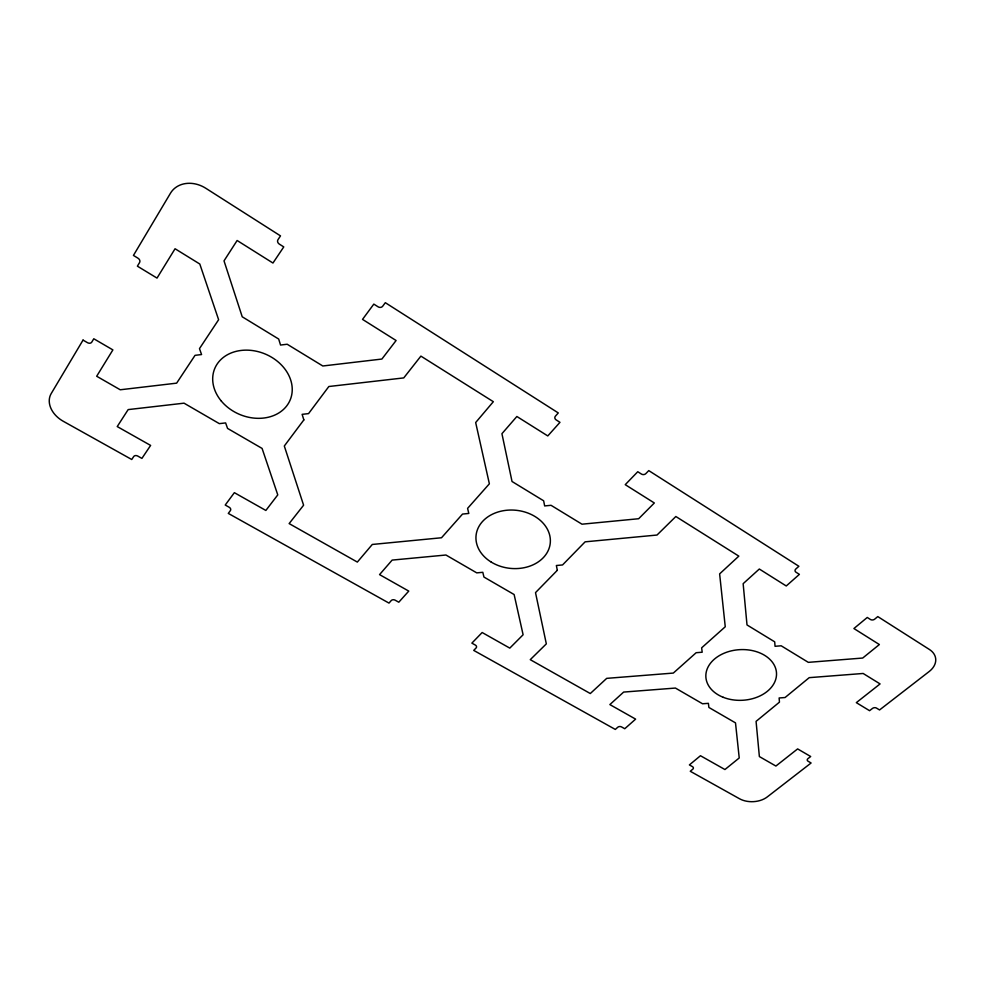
<?xml version="1.0" encoding="UTF-8"?>
<svg xmlns="http://www.w3.org/2000/svg" width="985" height="985" viewBox="0 0 985 985"><rect width="100%" height="100%" fill="white"/><g stroke="black" fill="none" stroke-linecap="round" stroke-linejoin="round"><path stroke-width="1.48" d="M83.035 340.096L51.208 393.569A24.65 18.383 26.8 0 0 63.262 421.272L131.744 459.502L133.714 456.523A3.164 2.364 23.4 0 1 137.789 456.08L141.914 458.394L150.619 445.417L117.227 426.567L128.161 409.6L184.035 403.173L219.323 423.636L225.627 422.922L227.56 428.413L262.084 448.421L277.77 494.889L265.851 510.452L234.368 492.672L225.233 505.034L229.173 507.25A3.041 2.29 19 0 1 230.392 510.587L228.298 513.407L388.989 603.091L391.254 600.542A2.869 2.142 10.7 0 1 395.182 600.197L398.79 602.217L408.763 591.098L379.557 574.612L392.153 560.096L445.934 555.011L476.74 572.864L482.81 572.31L483.943 577.05L514.121 594.534L523.109 634.759L509.799 648.118L482.158 632.518L471.877 643.131L475.349 645.076A2.795 2.056 7 0 1 476.075 647.982L473.723 650.395L615.305 729.429L617.792 727.226A2.696 1.884 1.5 0 1 621.572 726.942L624.761 728.728L635.62 719.124L609.863 704.583L623.653 692.073L675.427 688.059L702.539 703.77L708.387 703.339L708.892 707.452L735.5 722.879L739.23 757.97L724.935 769.531L700.47 755.729L689.389 764.914L692.455 766.638A2.647 1.81 -0.6 0 1 692.8 769.174L690.263 771.267L739.489 798.736A19.811 13.236 -2.2 0 0 767.266 796.927L811.098 762.993L808.106 761.245A2.721 1.835 -4.2 0 1 807.934 758.659L810.692 756.517L797.628 748.908L775.897 766.047L759.373 756.566L756.074 721.365L779.455 702.145L779.123 697.971L785.07 697.528L809.227 677.655L863.143 673.469L880.085 683.922L856.322 702.65L869.57 710.69L872.513 708.4A2.832 1.945 -6.9 0 1 876.515 708.104L879.556 709.951L929.175 671.524A22.089 15.452 -8.9 0 0 929.421 649.484L877.795 616.585L874.68 619.159A3.004 2.167 -8.7 0 1 870.469 619.503L867.256 617.46L853.909 628.529L879.371 644.547L862.7 658.042L808.316 662.351L781.179 645.791L775.047 646.295L774.702 641.838L747.012 624.946L743.146 583.686L759.312 569.022L786.252 585.976L799.389 574.366L796.028 572.236A3.041 2.29 -7.1 0 1 795.818 568.998L798.884 566.277L648.77 470.608L645.84 473.613A3.127 2.536 -1.5 0 1 641.444 474.068L637.763 471.729L625.241 484.669L654.336 502.978L638.662 518.726L581.987 524.192L551.034 505.305L544.656 505.933L543.646 500.799L512.028 481.493L501.931 433.695L516.866 416.495L547.783 435.936L559.972 422.331L556.119 419.881A3.201 2.672 3.6 0 1 555.442 416.126L558.286 412.937L385.32 302.69L382.673 306.249A3.386 2.918 19.7 0 1 378.08 306.815L373.82 304.106L362.529 319.386L396.093 340.514L381.897 359.045L322.809 365.989L287.189 344.245L280.54 345.046L278.681 339.037L242.224 316.788L224.014 260.865L237.126 240.5L272.956 263.032L283.766 246.915L279.297 244.083A3.534 3.017 29 0 1 277.992 239.675L280.503 235.883L205.779 188.258A27.383 22.753 34 0 0 170.491 193.183L133.443 255.423L138.011 258.218A3.558 2.856 32.1 0 1 139.587 262.515L137.395 266.172L157.021 278.09L175.059 248.749L199.807 264.029L218.621 319.719L199.475 348.628L201.568 354.551L195.042 355.339L176.635 383.153L120.244 389.777L96.678 376.245L112.881 349.897L93.784 338.766L91.753 342.14A3.411 2.623 29.2 0 1 87.468 342.669L83.035 340.096M303.848 419.906L284.308 446.008L303.602 505.206L289.134 523.589L357.346 562.078L372.293 544.459L441.514 537.761L462.531 514.072L468.798 513.444L467.592 508.371L489.373 483.807L475.669 422.528L493.337 401.695L420.89 356.114L403.752 377.908L328.842 386.514L308.551 413.614L302.124 414.34L303.848 419.906M557.313 570.315L535.508 592.625L546.33 643.87L530.262 659.667L590.298 693.538L606.711 678.357L673.321 673.075L696.161 652.71L702.182 652.218L701.652 647.822L725.255 626.768L719.629 573.886L738.824 556.131L675.845 516.509L657.007 535.04L585.127 541.836L562.546 564.947L556.365 565.513L557.313 570.315M723.236 697.306A35.374 25.351 -3.2 0 0 776.525 674.245A35.374 25.351 -3.2 0 0 723.79 653.351A35.374 25.351 -3.2 0 0 723.236 697.306M491.195 562.066A37.295 29.193 5.9 0 0 550.159 543.929A37.295 29.193 5.9 0 0 498.114 511.966A37.295 29.193 5.9 0 0 491.195 562.066M221.096 400.796A40.853 32.8 22.5 0 0 289.331 401.769A40.853 32.8 22.5 0 0 246.964 350.143A40.853 32.8 22.5 0 0 221.096 400.796"/></g></svg>
